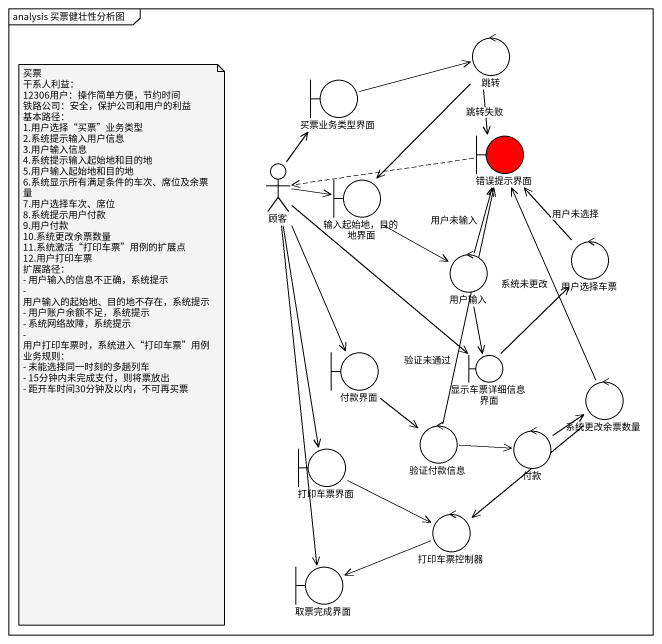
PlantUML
@startuml
mainframe analysis 买票健壮性分析图
control 跳转
boundary 买票业务类型界面
boundary 错误提示界面 #FF0000
actor 顾客
boundary "输入起始地，目的地界面" as 输入起始地_目的地界面
control 用户输入
control 用户选择车票
boundary 付款界面
boundary 显示车票详细信息界面
control 系统更改余票数量
control 验证付款信息
control 付款
boundary 打印车票界面
control 打印车票控制器
boundary 取票完成界面
跳转 --> 错误提示界面 : 跳转失败
跳转 --> 输入起始地_目的地界面
买票业务类型界面 -right-> 跳转
错误提示界面 .left.> 顾客
顾客 -up-> 买票业务类型界面
顾客 -right-> 输入起始地_目的地界面
顾客 --> 付款界面
顾客 --> 显示车票详细信息界面
顾客 --> 打印车票界面
顾客 --> 取票完成界面
输入起始地_目的地界面 --> 用户输入
用户输入 -up-> 错误提示界面 : 用户未输入
用户输入 --> 显示车票详细信息界面
用户选择车票 -up-> 错误提示界面 : 用户未选择
付款界面 --> 验证付款信息
显示车票详细信息界面 -up-> 用户选择车票
系统更改余票数量 -up-> 错误提示界面 : 系统未更改
系统更改余票数量 --> 打印车票控制器
验证付款信息 -up-> 错误提示界面 : 验证未通过
验证付款信息 -right-> 付款
付款 -up-> 系统更改余票数量
打印车票界面 -right-> 打印车票控制器
打印车票控制器 -left-> 取票完成界面
note as N1
  买票
  干系人利益：
  12306用户：操作简单方便，节约时间
  铁路公司：安全，保护公司和用户的利益
  基本路径：
  1.用户选择“买票”业务类型
  2.系统提示输入用户信息
  3.用户输入信息
  4.系统提示输入起始地和目的地
  5.用户输入起始地和目的地
  6.系统显示所有满足条件的车次、席位及余票量
  7.用户选择车次、席位
  8.系统提示用户付款
  9.用户付款
  10.系统更改余票数量
  11.系统激活“打印车票”用例的扩展点
  12.用户打印车票
  扩展路径：
  - 用户输入的信息不正确，系统提示
  - 用户输入的起始地、目的地不存在，系统提示
  - 用户账户余额不足，系统提示
  - 系统网络故障，系统提示
  - 用户打印车票时，系统进入“打印车票”用例
  业务规则：
  - 未能选择同一时刻的多趟列车
  - 15分钟内未完成支付，则将票放出
  - 距开车时间30分钟及以内，不可再买票
end note
@enduml
